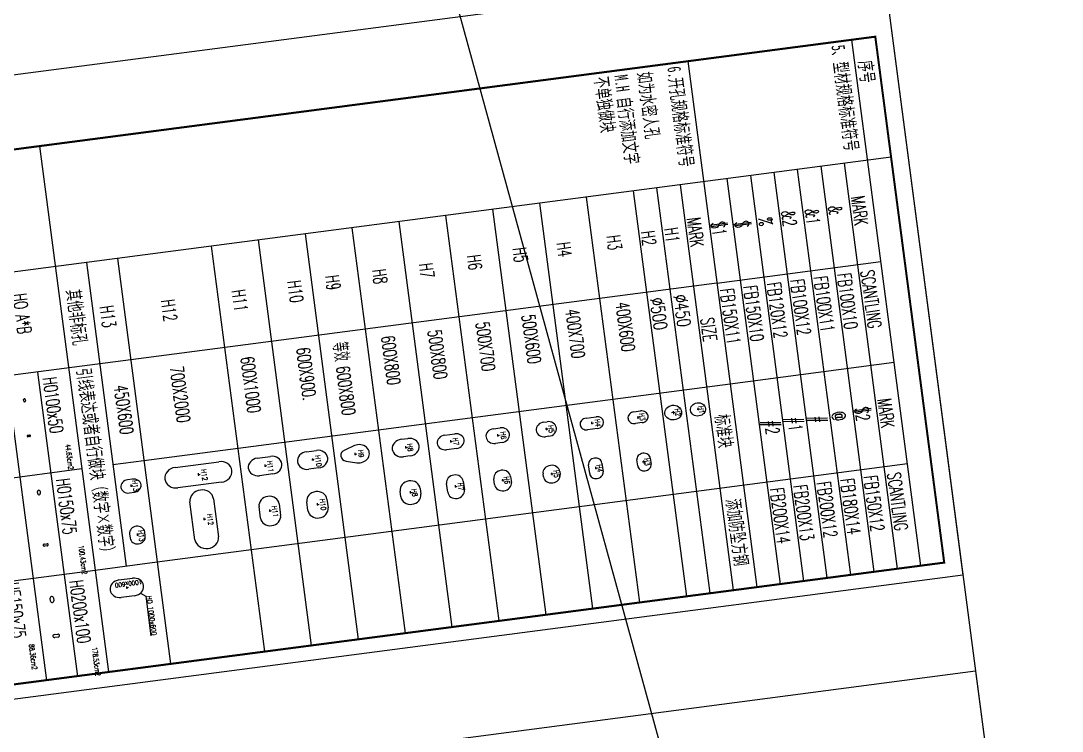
# Model space of a CAD drawing. Header units: millimetres. Extents: x -14906165 to 53546503, y 133836 to 58622790.
# Drawn here: x 40669666 to 42932731, y 44228737 to 45773195 of the extents above; entities that cross this region are included whole.
import ezdxf

# ---------------------------------------------------------------- set-up
doc = ezdxf.new("R2010")
doc.units = ezdxf.units.MM
doc.header["$LTSCALE"] = 100
doc.header["$PDMODE"] = 98
doc.header["$PDSIZE"] = 20
doc.linetypes.add('CENTER3', pattern=[2, 0.75, -0.5, 0.25, -0.5])
doc.layers.add('Text', color=7, linetype='Continuous')
doc.layers.add('标准形式增加', color=6, linetype='Continuous')
doc.styles.add('JNRD_E1', font='romans.shx', dxfattribs={"width": 0.8})
doc.styles.add('中文GB2312', font='', dxfattribs={"width": 0.7})
doc.styles.add('英文（单）', font='romans.shx', dxfattribs={"width": 0.7})
doc.styles.get('中文GB2312').set_extended_font_data('FangSong_GB2312')

# ---------------------------------------------------------------- blocks, each defined once
blk = doc.blocks.new('H3V')
at = {"color": 7, "linetype": 'CENTER3'}
for p, q in [((-484333, 639753), (-484433, 639753)), ((-484383, 639803), (-484383, 639703))]:
    blk.add_line(p, q, dxfattribs=at)
blk.add_lwpolyline([(-484383, 639453), (-484383, 639453, -0.414214), (-484583, 639653), (-484583, 639853, -0.414214), (-484383, 640053), (-484383, 640053, -0.414214), (-484183, 639853), (-484183, 639653, -0.414214)], format="xyb", close=True)
at = {"layer": 'Text', "linetype": 'Continuous', "style": 'JNRD_E1', "width": 0.8}
blk.add_text('H3', height=150, dxfattribs=at).set_placement((-484510, 639802))
blk = doc.blocks.new('H3H')
for p, q in [((-485134, 639755), (-485234, 639755)), ((-485184, 639805), (-485184, 639705))]:
    blk.add_line(p, q)
blk.add_lwpolyline([(-485484, 639755), (-485484, 639755, -0.414214), (-485284, 639955), (-485084, 639955, -0.414214), (-484884, 639755), (-484884, 639755, -0.414214), (-485084, 639555), (-485284, 639555, -0.414214)], format="xyb", close=True)
at = {"layer": 'Text', "linetype": 'Continuous', "style": 'JNRD_E1', "width": 0.8}
blk.add_text('H3', height=150, dxfattribs=at).set_placement((-485308, 639771))
blk = doc.blocks.new('H1')
at = {"color": 7, "linetype": 'CENTER3'}
for p, q in [((-487627, 639444), (-487527, 639444)), ((-487577, 639494), (-487577, 639394))]:
    blk.add_line(p, q, dxfattribs=at)
blk.add_circle((-487577, 639444), 225)
at = {"layer": 'Text', "linetype": 'Continuous', "style": 'JNRD_E1', "width": 0.8}
blk.add_text('H1', height=150, dxfattribs=at).set_placement((-487688, 639465))
blk = doc.blocks.new('H2')
for p, q in [((-487627, 639444), (-487527, 639444)), ((-487577, 639494), (-487577, 639394))]:
    blk.add_line(p, q)
blk.add_circle((-487577, 639444), 250)
at = {"layer": 'Text', "linetype": 'Continuous', "style": 'JNRD_E1', "width": 0.8}
blk.add_text('H2', height=150, dxfattribs=at).set_placement((-487699, 639506))
blk = doc.blocks.new('H4V')
at = {"color": 7, "linetype": 'CENTER3'}
for p, q in [((-487003, 637053), (-486903, 637053)), ((-486953, 637103), (-486953, 637003))]:
    blk.add_line(p, q, dxfattribs=at)
blk.add_lwpolyline([(-486953, 637403), (-486953, 637403, -0.414214), (-486753, 637203), (-486753, 636903, -0.414214), (-486953, 636703), (-486953, 636703, -0.414214), (-487153, 636903), (-487153, 637203, -0.414214)], format="xyb", close=True)
at = {"layer": 'Text', "linetype": 'Continuous', "style": 'JNRD_E1', "width": 0.8}
blk.add_text('H4', height=150, dxfattribs=at).set_placement((-487074, 637156))
blk = doc.blocks.new('H4H')
at = {"color": 7, "linetype": 'CENTER3'}
for p, q in [((-485770, 637053), (-485670, 637053)), ((-485720, 637103), (-485720, 637003))]:
    blk.add_line(p, q, dxfattribs=at)
blk.add_lwpolyline([(-485370, 637053), (-485370, 637053, -0.414214), (-485570, 636853), (-485870, 636853, -0.414214), (-486070, 637053), (-486070, 637053, -0.414214), (-485870, 637253), (-485570, 637253, -0.414214)], format="xyb", close=True)
at = {"layer": 'Text', "linetype": 'Continuous', "style": 'JNRD_E1', "width": 0.8}
blk.add_text('H4', height=150, dxfattribs=at).set_placement((-485839, 637089))
blk = doc.blocks.new('H5V')
at = {"color": 7, "linetype": 'CENTER3'}
for p, q in [((-488543, 636075), (-488543, 635975)), ((-488593, 636025), (-488493, 636025))]:
    blk.add_line(p, q, dxfattribs=at)
blk.add_lwpolyline([(-488543, 636325), (-488543, 636325, -0.414214), (-488293, 636075), (-488293, 635975, -0.414214), (-488543, 635725), (-488543, 635725, -0.414214), (-488793, 635975), (-488793, 636075, -0.414214)], format="xyb", close=True)
at = {"layer": 'Text', "linetype": 'Continuous', "style": 'JNRD_E1', "width": 0.8}
blk.add_text('H5', height=150, dxfattribs=at).set_placement((-488663, 636093))
blk = doc.blocks.new('H5H')
at = {"color": 7, "linetype": 'CENTER3'}
for p, q in [((-488910, 634356), (-488810, 634356)), ((-488860, 634406), (-488860, 634306))]:
    blk.add_line(p, q, dxfattribs=at)
blk.add_lwpolyline([(-489160, 634356), (-489160, 634356, -0.414214), (-488910, 634606), (-488810, 634606, -0.414214), (-488560, 634356), (-488560, 634356, -0.414214), (-488810, 634106), (-488910, 634106, -0.414214)], format="xyb", close=True)
at = {"layer": 'Text', "linetype": 'Continuous', "style": 'JNRD_E1', "width": 0.8}
blk.add_text('H5', height=150, dxfattribs=at).set_placement((-488980, 634424))
blk = doc.blocks.new('H6V')
at = {"color": 7, "linetype": 'CENTER3'}
for p, q in [((-486691, 636207), (-486591, 636207)), ((-486641, 636257), (-486641, 636157))]:
    blk.add_line(p, q, dxfattribs=at)
blk.add_lwpolyline([(-486641, 636557), (-486641, 636557, -0.414214), (-486391, 636307), (-486391, 636107, -0.414214), (-486641, 635857), (-486641, 635857, -0.414214), (-486891, 636107), (-486891, 636307, -0.414214)], format="xyb", close=True)
at = {"layer": 'Text', "linetype": 'Continuous', "style": 'JNRD_E1', "width": 0.8}
blk.add_text('H6', height=150, dxfattribs=at).set_placement((-486755, 636296))
blk = doc.blocks.new('H6H')
at = {"color": 7, "linetype": 'CENTER3'}
for p, q in [((-487009, 634538), (-486909, 634538)), ((-486959, 634588), (-486959, 634488))]:
    blk.add_line(p, q, dxfattribs=at)
blk.add_lwpolyline([(-487309, 634538), (-487309, 634538, -0.414214), (-487059, 634788), (-486859, 634788, -0.414214), (-486609, 634538), (-486609, 634538, -0.414214), (-486859, 634288), (-487059, 634288, -0.414214)], format="xyb", close=True)
at = {"layer": 'Text', "linetype": 'Continuous', "style": 'JNRD_E1', "width": 0.8}
blk.add_text('H6', height=150, dxfattribs=at).set_placement((-487084, 634591))
blk = doc.blocks.new('H7V')
at = {"color": 7, "linetype": 'CENTER3'}
for p, q in [((-489529, 636108), (-489429, 636108)), ((-489479, 636158), (-489479, 636058))]:
    blk.add_line(p, q, dxfattribs=at)
blk.add_lwpolyline([(-489479, 636508), (-489479, 636508, -0.414214), (-489229, 636258), (-489229, 635958, -0.414214), (-489479, 635708), (-489479, 635708, -0.414214), (-489729, 635958), (-489729, 636258, -0.414214)], format="xyb", close=True)
at = {"layer": 'Text', "linetype": 'Continuous', "style": 'JNRD_E1', "width": 0.8}
blk.add_text('H7', height=150, dxfattribs=at).set_placement((-489597, 636186))
blk = doc.blocks.new('H7H')
at = {"color": 7, "linetype": 'CENTER3'}
for p, q in [((-487333, 636075), (-487233, 636075)), ((-487283, 636125), (-487283, 636025))]:
    blk.add_line(p, q, dxfattribs=at)
blk.add_lwpolyline([(-487683, 636075), (-487683, 636075, -0.414214), (-487433, 636325), (-487133, 636325, -0.414214), (-486883, 636075), (-486883, 636075, -0.414214), (-487133, 635825), (-487433, 635825, -0.414214)], format="xyb", close=True)
at = {"layer": 'Text', "linetype": 'Continuous', "style": 'JNRD_E1', "width": 0.8}
blk.add_text('H7', height=150, dxfattribs=at).set_placement((-487400, 636153))
blk = doc.blocks.new('H8V')
at = {"color": 7, "linetype": 'CENTER3'}
for p, q in [((-489364, 634814), (-489364, 634714)), ((-489414, 634764), (-489314, 634764))]:
    blk.add_line(p, q, dxfattribs=at)
blk.add_lwpolyline([(-489364, 635164), (-489364, 635164, -0.414214), (-489064, 634864), (-489064, 634664, -0.414214), (-489364, 634364), (-489364, 634364, -0.414214), (-489664, 634664), (-489664, 634864, -0.414214)], format="xyb", close=True)
at = {"layer": 'Text', "linetype": 'Continuous', "style": 'JNRD_E1', "width": 0.8}
blk.add_text('H8', height=150, dxfattribs=at).set_placement((-489483, 634822))
blk = doc.blocks.new('H8H')
at = {"color": 7, "linetype": 'CENTER3'}
for p, q in [((-487217, 634731), (-487117, 634731)), ((-487167, 634781), (-487167, 634681))]:
    blk.add_line(p, q, dxfattribs=at)
blk.add_lwpolyline([(-487567, 634731), (-487567, 634731, -0.414214), (-487267, 635031), (-487067, 635031, -0.414214), (-486767, 634731), (-486767, 634731, -0.414214), (-487067, 634431), (-487267, 634431, -0.414214)], format="xyb", close=True)
at = {"layer": 'Text', "linetype": 'Continuous', "style": 'JNRD_E1', "width": 0.8}
blk.add_text('H8', height=150, dxfattribs=at).set_placement((-487281, 634776))
blk = doc.blocks.new('H10V')
at = {"color": 7, "linetype": 'CENTER3'}
for p, q in [((-489241, 633409), (-489141, 633409)), ((-489191, 633459), (-489191, 633359))]:
    blk.add_line(p, q, dxfattribs=at)
blk.add_lwpolyline([(-489191, 633859), (-489191, 633859, -0.414214), (-488891, 633559), (-488891, 633259, -0.414214), (-489191, 632959), (-489191, 632959, -0.414214), (-489491, 633259), (-489491, 633559, -0.414214)], format="xyb", close=True)
at = {"layer": 'Text', "linetype": 'Continuous', "style": 'JNRD_E1', "width": 0.8}
blk.add_text('H10', height=150, dxfattribs=at).set_placement((-489323, 633500))
blk = doc.blocks.new('H10H')
at = {"color": 7, "linetype": 'CENTER3'}
for p, q in [((-487045, 633377), (-486945, 633377)), ((-486995, 633427), (-486995, 633327))]:
    blk.add_line(p, q, dxfattribs=at)
blk.add_lwpolyline([(-487445, 633377), (-487445, 633377, -0.414214), (-487145, 633677), (-486845, 633677, -0.414214), (-486545, 633377), (-486545, 633377, -0.414214), (-486845, 633077), (-487145, 633077, -0.414214)], format="xyb", close=True)
at = {"layer": 'Text', "linetype": 'Continuous', "style": 'JNRD_E1', "width": 0.8}
blk.add_text('H10', height=150, dxfattribs=at).set_placement((-487171, 633466))
blk = doc.blocks.new('H11V')
at = {"color": 7, "linetype": 'CENTER3'}
for p, q in [((-489184, 632038), (-489084, 632038)), ((-489134, 632088), (-489134, 631988))]:
    blk.add_line(p, q, dxfattribs=at)
blk.add_lwpolyline([(-489134, 632538), (-489134, 632538, -0.414214), (-488834, 632238), (-488834, 631838, -0.414214), (-489134, 631538), (-489134, 631538, -0.414214), (-489434, 631838), (-489434, 632238, -0.414214)], format="xyb", close=True)
at = {"layer": 'Text', "linetype": 'Continuous', "style": 'JNRD_E1', "width": 0.8}
blk.add_text('H11', height=150, dxfattribs=at).set_placement((-489288, 632115))
blk = doc.blocks.new('H11H')
at = {"color": 7, "linetype": 'CENTER3'}
for p, q in [((-486938, 632055), (-486938, 631955)), ((-486988, 632005), (-486888, 632005))]:
    blk.add_line(p, q, dxfattribs=at)
blk.add_lwpolyline([(-487438, 632005), (-487438, 632005, -0.414214), (-487138, 632305), (-486738, 632305, -0.414214), (-486438, 632005), (-486438, 632005, -0.414214), (-486738, 631705), (-487138, 631705, -0.414214)], format="xyb", close=True)
at = {"layer": 'Text', "linetype": 'Continuous', "style": 'JNRD_E1', "width": 0.8}
blk.add_text('H11', height=150, dxfattribs=at).set_placement((-487092, 632083))
blk = doc.blocks.new('H12V')
at = {"color": 7, "linetype": 'CENTER3'}
for p, q in [((-489166, 629945), (-489066, 629945)), ((-489116, 629995), (-489116, 629895))]:
    blk.add_line(p, q, dxfattribs=at)
blk.add_lwpolyline([(-489116, 630945), (-489116, 630945, -0.414214), (-488766, 630595), (-488766, 629295, -0.414214), (-489116, 628945), (-489116, 628945, -0.414214), (-489466, 629295), (-489466, 630595, -0.414214)], format="xyb", close=True)
at = {"layer": 'Text', "linetype": 'Continuous', "style": 'JNRD_E1', "width": 0.8}
blk.add_text('H12', height=150, dxfattribs=at).set_placement((-489279, 630046))
blk = doc.blocks.new('H12H')
at = {"color": 7, "linetype": 'CENTER3'}
for p, q in [((-486970, 629912), (-486870, 629912)), ((-486920, 629962), (-486920, 629862))]:
    blk.add_line(p, q, dxfattribs=at)
blk.add_lwpolyline([(-487920, 629912), (-487920, 629912, -0.414214), (-487570, 630262), (-486270, 630262, -0.414214), (-485920, 629912), (-485920, 629912, -0.414214), (-486270, 629562), (-487570, 629562, -0.414214)], format="xyb", close=True)
at = {"layer": 'Text', "linetype": 'Continuous', "style": 'JNRD_E1', "width": 0.8}
blk.add_text('H12', height=150, dxfattribs=at).set_placement((-487083, 630013))
blk = doc.blocks.new('H13V')
at = {"color": 7, "linetype": 'CENTER3'}
for p, q in [((-608211, 631925), (-608111, 631925)), ((-608161, 631975), (-608161, 631875))]:
    blk.add_line(p, q, dxfattribs=at)
blk.add_lwpolyline([(-608161, 632225), (-608161, 632225, 0.414214), (-608386, 632000), (-608386, 631850, 0.414214), (-608161, 631625), (-608161, 631625, 0.414214), (-607936, 631850), (-607936, 632000, 0.414214)], format="xyb", close=True)
at = {"layer": 'Text', "linetype": 'Continuous', "style": 'JNRD_E1', "width": 0.8}
blk.add_text('H13', height=150, dxfattribs=at).set_placement((-608343, 631980))
blk = doc.blocks.new('H13H')
at = {"color": 7, "linetype": 'CENTER3'}
for p, q in [((-606534, 631925), (-606434, 631925)), ((-606484, 631975), (-606484, 631875))]:
    blk.add_line(p, q, dxfattribs=at)
blk.add_lwpolyline([(-606784, 631925), (-606784, 631925, 0.414214), (-606559, 631700), (-606409, 631700, 0.414214), (-606184, 631925), (-606184, 631925, 0.414214), (-606409, 632150), (-606559, 632150, 0.414214)], format="xyb", close=True)
at = {"layer": 'Text', "linetype": 'Continuous', "style": 'JNRD_E1', "width": 0.8}
blk.add_text('H13', height=150, dxfattribs=at).set_placement((-606639, 631959))
blk = doc.blocks.new('EXAMPLE_1')
at = {"color": 7, "linetype": 'CENTER3'}
for p, q in [((-600233, 630744), (-600133, 630744)), ((-600183, 630794), (-600183, 630694))]:
    blk.add_line(p, q, dxfattribs=at)
blk.add_lwpolyline([(-600183, 631244), (-600183, 631244, -0.414214), (-599883, 630944), (-599883, 630544, -0.414214), (-600183, 630244), (-600183, 630244, -0.414214), (-600483, 630544), (-600483, 630944, -0.414214)], format="xyb", close=True)
blk.add_lwpolyline([(-599940, 631120), (-599824, 631268), (-598464, 631268)])
at = {"layer": 'Text', "linetype": 'Continuous', "style": 'JNRD_E1', "width": 0.8}
blk.add_text('HO 1000x600', height=150, dxfattribs=at).set_placement((-599824, 631289))
blk.add_text('1000x600', height=150, rotation=270, dxfattribs=at).set_placement((-600391, 631214))
blk = doc.blocks.new('绘图要素标准库V1.0 - 0416')
for p, q in [((-622501.9, 656002.9), (-601501.9, 656002.9)), ((-622501.9, 656002.9), (-622501.9, 626302.9)), ((-601501.9, 656002.9), (-601501.9, 626302.9)), ((-598206.5, 656002.9), (-577206.5, 656002.9)), ((-598206.5, 656002.9), (-598206.5, 626302.9)), ((-602001.9, 655502.9), (-620001.9, 655502.9)), ((-620001.9, 655502.9), (-620001.9, 626802.9)), ((-615880.2, 655502.9), (-615880.2, 626802.9)), ((-602001.9, 654802.9), (-620001.9, 654802.9)), ((-602001.9, 654802.9), (-620001.9, 654802.9)), ((-612411.2, 649902.9), (-612411.2, 654802.9)), ((-608951.5, 654802.9), (-608951.5, 649902.9)), ((-605482.5, 654802.9), (-605482.5, 632402.9)), ((-615880.2, 654102.9), (-602001.9, 654102.9)), ((-615880.2, 653402.9), (-602001.9, 653402.9)), ((-615880.2, 652702.9), (-602001.9, 652702.9)), ((-615880.2, 652002.9), (-602001.9, 652002.9)), ((-615880.2, 651302.9), (-602001.9, 651302.9)), ((-615880.2, 650602.9), (-602001.9, 650602.9)), ((-620001.9, 649902.9), (-602001.9, 649902.9)), ((-612411.2, 649902.9), (-612411.2, 632402.9)), ((-608951.5, 649902.9), (-608951.5, 632402.9)), ((-615880.2, 649202.9), (-602001.9, 649202.9)), ((-615880.2, 648502.9), (-602001.9, 648502.9)), ((-615880.2, 647802.9), (-602001.9, 647802.9)), ((-615880.2, 646402.9), (-602001.9, 646402.9)), ((-615880.2, 645002.9), (-602001.9, 645002.9)), ((-615880.2, 643602.9), (-602001.9, 643602.9)), ((-615880.2, 642202.9), (-602001.9, 642202.9)), ((-615880.2, 640802.9), (-602001.9, 640802.9)), ((-615880.2, 639402.9), (-602001.9, 639402.9)), ((-615880.2, 638002.9), (-602001.9, 638002.9)), ((-615880.2, 636602.9), (-602001.9, 636602.9)), ((-615880.2, 635202.9), (-602001.9, 635202.9)), ((-615880.2, 632402.9), (-602001.9, 632402.9)), ((-612411.2, 632402.9), (-612411.2, 626802.9)), ((-608951.5, 632402.9), (-608951.5, 631475)), ((-605482.5, 632402.9), (-605482.5, 630547.1)), ((-615880.2, 631475), (-605482.5, 631475)), ((-620001.9, 630547.1), (-602012.4, 630547.1)), ((-608951.5, 630547.1), (-608951.5, 626802.9)), ((-605482.5, 630547.1), (-605482.5, 626802.9)), ((-612400.7, 629619.2), (-601991.4, 629619.2)), ((-615869.7, 628691.4), (-601991.4, 628691.4))]:
    blk.add_line(p, q)
at = {"color": 7, "linetype": 'CENTER3'}
for p, q in [((-608292.8, 638625.5), (-608192.8, 638625.5)), ((-608242.8, 638675.5), (-608242.8, 638575.5))]:
    blk.add_line(p, q, dxfattribs=at)
at = {"const_width": 60}
blk.add_lwpolyline([(-620001.9, 655502.9), (-602001.9, 655502.9), (-602001.9, 626802.9), (-620001.9, 626802.9)], close=True, dxfattribs=at)
at = {"color": 0, "ltscale": 0.5}
blk.add_lwpolyline([(-608536.1, 638640.2), (-608432, 638335.8, 0.7149204), (-608053.5, 638335.8), (-607949.4, 638640.2, 1.3987572)], format="xyb", close=True, dxfattribs=at)
for points in [[(-606589.7, 629157.3), (-606589.7, 629232.3, -0.4142136), (-606552.2, 629269.8), (-606552.2, 629269.8, -0.4142136), (-606514.7, 629232.3), (-606514.7, 629157.3, -0.4142136), (-606552.2, 629119.8), (-606552.2, 629119.8, -0.4142136)], [(-611540.8, 629154.5), (-611490.8, 629154.5, -0.4142136), (-611465.8, 629129.5), (-611465.8, 629129.5, -0.4142136), (-611490.8, 629104.5), (-611540.8, 629104.5, -0.4142136), (-611565.8, 629129.5), (-611565.8, 629129.5, -0.4142136)], [(-610321.8, 629091.7), (-610321.8, 629141.7, -0.4142136), (-610296.8, 629166.7), (-610296.8, 629166.7, -0.4142136), (-610271.8, 629141.7), (-610271.8, 629091.7, -0.4142136), (-610296.8, 629066.7), (-610296.8, 629066.7, -0.4142136)], [(-608386.2, 629234.5), (-608311.2, 629234.5, -0.4142136), (-608273.7, 629197), (-608273.7, 629197, -0.4142136), (-608311.2, 629159.5), (-608386.2, 629159.5, -0.4142136), (-608423.7, 629197), (-608423.7, 629197, -0.4142136)], [(-604741.1, 629218.5), (-604641.1, 629218.5, -0.4142136), (-604591.1, 629168.5), (-604591.1, 629168.5, -0.4142136), (-604641.1, 629118.5), (-604741.1, 629118.5, -0.4142136), (-604791.1, 629168.5), (-604791.1, 629168.5, -0.4142136)], [(-603501.8, 629104.5), (-603501.8, 629204.5, -0.4142136), (-603451.8, 629254.5), (-603451.8, 629254.5, -0.4142136), (-603401.8, 629204.5), (-603401.8, 629104.5, -0.4142136), (-603451.8, 629054.5), (-603451.8, 629054.5, -0.4142136)]]:
    blk.add_lwpolyline(points, format="xyb", close=True)
blk.add_point((-620001.9, 655502.9))
at = {"layer": '标准形式增加'}
blk.add_line((-625997.6, 642969), (-491817.7, 659196.4), dxfattribs=at)
blk.add_xline((-506039.8, 656002.9), (1, 0), dxfattribs=at)
for name, p in [('H13V', (0, 0)), ('H13H', (0, 0)), ('EXAMPLE_1', (-4571.3, 666.2))]:
    blk.add_blockref(name, p)
at = {"layer": 'Text'}
for name, p in [('H1', (-120665.3, 9420.3)), ('H2', (-120665.3, 8681.6)), ('H3V', (-123859.4, 7321.5)), ('H3H', (-121525.2, 7321.5)), ('H4V', (-121289.6, 8640.3)), ('H4H', (-120988.4, 8584.9)), ('H5V', (-119699.8, 8309.7)), ('H5H', (-117848.4, 9960.8)), ('H6V', (-121601.3, 6677.9)), ('H6H', (-119749.8, 8316.2)), ('H7V', (-118763.6, 5372.4)), ('H7H', (-119426.3, 5372.4)), ('H8V', (-118879, 5372.4)), ('H8H', (-119541.6, 5372.4)), ('H10V', (-119051.5, 3947.8)), ('H10H', (-119714.2, 3947.8)), ('H11V', (-119108.4, 3899.4)), ('H11H', (-119771.1, 3899.4)), ('H12V', (-119126.5, 4000.7)), ('H12H', (-119799.4, 4033.4))]:
    blk.add_blockref(name, p, dxfattribs=at)
for s, height, style, width, p in [('序号', 400, '中文GB2312', 0.7, (-619243.5, 654916.3)), ('5、型材规格标准符号', 400, '中文GB2312', 0.7, (-619885.9, 654179.2)), ('MARK', 400, '英文（单）', 0.7, (-614715.4, 654170.5)), ('SCANTLING', 400, '英文（单）', 0.7, (-612182, 654170.5)), ('MARK', 400, '英文（单）', 0.7, (-607786.7, 654170.5)), ('SCANTLING', 400, '英文（单）', 0.7, (-605253.3, 654170.5)), ('$2', 400, '英文（单）', 0.7, (-607602, 653470.5)), ('&', 400, '英文（单）', 0.7, (-614504.8, 653470.5)), ('FB100X10', 400, '英文（单）', 0.7, (-612182, 653470.5)), ('FB150X12', 400, '英文（单）', 0.7, (-605253.3, 653470.5)), ('&1', 400, '英文（单）', 0.7, (-614504.8, 652770.5)), ('FB100X11', 400, '英文（单）', 0.7, (-612182, 652770.5)), ('@', 400, '英文（单）', 0.7, (-607557.9, 652770.5)), ('FB180X14', 400, '英文（单）', 0.7, (-605253.3, 652770.5)), ('&2', 400, '英文（单）', 0.7, (-614547.8, 652070.5)), ('FB100X12', 400, '英文（单）', 0.7, (-612182, 652070.5)), ('#', 400, '英文（单）', 0.7, (-607504, 652154.6)), ('FB200X12', 400, '英文（单）', 0.7, (-605253.3, 652070.5)), ('%', 400, '英文（单）', 0.7, (-614408.7, 651370.5)), ('FB120X12', 400, '英文（单）', 0.7, (-612182, 651370.5)), ('#1', 400, '英文（单）', 0.7, (-607566.9, 651458.4)), ('FB200X13', 400, '英文（单）', 0.7, (-605253.3, 651370.5)), ('#2', 400, '英文（单）', 0.7, (-607562.4, 650767.3)), ('$', 400, '英文（单）', 0.7, (-614395.4, 650670.5)), ('FB150X10', 400, '英文（单）', 0.7, (-612182, 650670.5)), ('FB200X14', 400, '英文（单）', 0.7, (-605253.3, 650670.5)), ('$1', 400, '英文（单）', 0.7, (-614471.5, 649970.5)), ('FB150X11', 400, '英文（单）', 0.7, (-612182, 649970.5)), ('6.开孔规格标准符号', 400, '中文GB2312', 0.7, (-619885.9, 649279.2)), ('MARK', 400, '英文（单）', 0.7, (-614715.4, 649270.5)), ('SIZE', 400, '英文（单）', 0.7, (-611281.2, 649287.4)), ('标准块', 400, '中文GB2312', 0.7, (-607972.8, 649347.7)), ('添加防坠方钢', 400, '中文GB2312', 0.7, (-605082.4, 649347.7)), ('如为水密人孔', 400, '中文GB2312', 0.7, (-619835.4, 648387.6)), ('H1', 400, '英文（单）', 0.7, (-614471.5, 648570.5)), ('M.H 自行添加文字', 400, '中文GB2312', 0.7, (-619839.5, 647690.2)), ('H2', 400, '英文（单）', 0.7, (-614471.5, 647870.5)), ('不单独做块', 400, '中文GB2312', 0.7, (-619865.6, 647102.9)), ('H3', 400, '英文（单）', 0.7, (-614471.5, 646848.8)), ('400X600', 400, '英文（单）', 0.7, (-612182, 646848.8)), ('H4', 400, '英文（单）', 0.7, (-614461, 645353.3)), ('400X700', 400, '英文（单）', 0.7, (-612171.5, 645353.3)), ('H5', 400, '英文（单）', 0.7, (-614472.6, 644045.4)), ('500X600', 400, '英文（单）', 0.7, (-612183.1, 644045.4)), ('H6', 400, '英文（单）', 0.7, (-614424.6, 642671)), ('500X700', 400, '英文（单）', 0.7, (-612135.1, 642671)), ('H7', 400, '英文（单）', 0.7, (-614357.9, 641232.3)), ('500X800', 400, '英文（单）', 0.7, (-612078.8, 641232.3)), ('H8', 400, '英文（单）', 0.7, (-614366.1, 639838.7)), ('600X800', 400, '英文（单）', 0.7, (-612087, 639838.7)), ('H9', 400, '英文（单）', 0.7, (-614366.1, 638438.7)), ('等效', 400, '中文GB2312', 0.6, (-612087, 638417.8)), ('600X800', 400, '英文（单）', 0.7, (-611264.4, 638398.8)), ('H10', 400, '英文（单）', 0.7, (-614351.5, 637302.9)), ('600X900.', 400, '英文（单）', 0.7, (-612062, 637302.9)), ('H11', 400, '英文（单）', 0.7, (-614290.9, 635630.2)), ('600X1000', 400, '英文（单）', 0.7, (-612001.3, 635630.2)), ('H12', 400, '英文（单）', 0.7, (-614276.3, 633520.3)), ('700X2000', 400, '英文（单）', 0.7, (-611986.7, 633520.3)), ('H13', 400, '英文（单）', 0.7, (-614334.2, 631698.9)), ('450X600', 400, '英文（单）', 0.7, (-611602.8, 631810)), ('其他非标孔', 400, '中文GB2312', 0.7, (-615033.1, 630787.6)), ('引线表达或者自行做块（数字×数字）', 400, '中文GB2312', 0.7, (-612333.2, 630787.6)), ('44.63cm2', 150, '英文（单）', 0.7, (-609847.3, 630155.8)), ('100.43cm2', 150, '英文（单）', 0.7, (-606378.3, 630155.8)), ('178.53cm2', 150, '英文（单）', 0.7, (-602897.7, 630155.8)), ('H0100x50', 400, '英文（单）', 0.7, (-612179.6, 629751)), ('H0150x75', 400, '英文（单）', 0.7, (-608710.6, 629751)), ('H0200x100', 400, '英文（单）', 0.7, (-605230, 629751)), ('HO A*B', 400, '英文（单）', 0.7, (-615127.9, 629191.8)), ('88.36cm2', 150, '英文（单）', 0.7, (-603275.9, 628318.2)), ('HE150x75', 400, '英文（单）', 0.7, (-605433.6, 627861.7))]:
    blk.add_text(s, height=height, dxfattribs=dict(style=style, width=width)).set_placement(p)
at = {"layer": 'Text', "style": 'JNRD_E1', "width": 0.8}
for s, p in [('%%C450', (-612181.5, 648581.9)), ('%%C500', (-612181.5, 647881.9))]:
    blk.add_text(s, height=400, dxfattribs=at).set_placement(p)
at = {"layer": 'Text', "linetype": 'Continuous', "style": 'JNRD_E1', "width": 0.8}
blk.add_text('H9', height=150, dxfattribs=at).set_placement((-608371.3, 638727.3))

msp = doc.modelspace()

# ---------------------------------------------------------------- block references
at = {"lineweight": 5, "xscale": 64.06802830554443, "yscale": 73.4024339265743, "zscale": 64.06802830554443, "rotation": 277.4624694947158}
msp.add_blockref('绘图要素标准库V1.0 - 0416', (-22373, 103764), dxfattribs=at)

doc.saveas('drawing.dxf')
